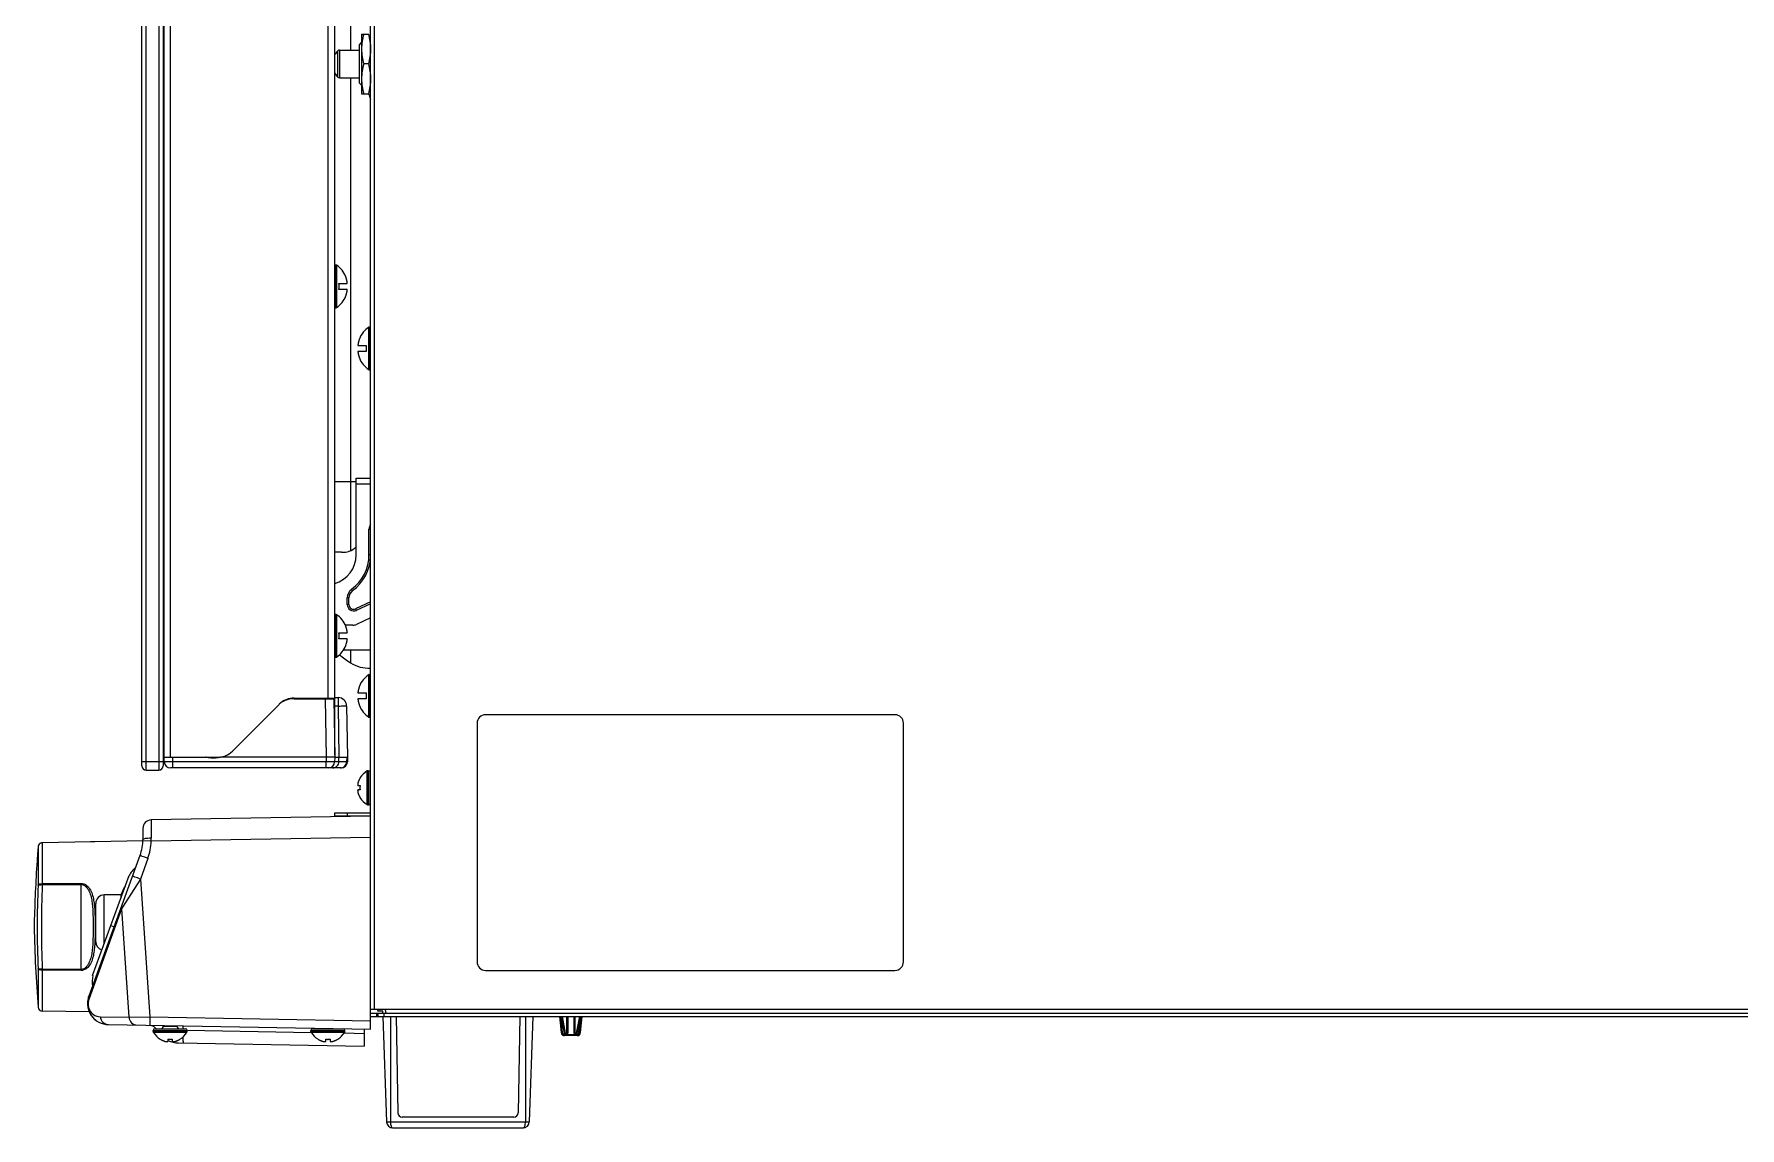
# Model space of a CAD drawing. Header units: millimetres. Extents: x 333 to 5627, y 435 to 3897.
# Drawn here: x 1693.4 to 2093.5, y 1953.9 to 2210.6 of the extents above; entities that cross this region are included whole.
import ezdxf

# ---------------------------------------------------------------- set-up
doc = ezdxf.new("R2010")
doc.units = ezdxf.units.MM
doc.header["$LTSCALE"] = 330
doc.layers.get('0').update_dxf_attribs({"linetype": 'CONTINUOUS'})
doc.layers.add('ASSI', color=7, linetype='CONTINUOUS')
doc.layers.add('GEOM', color=7, linetype='CONTINUOUS')

msp = doc.modelspace()

# ---------------------------------------------------------------- linework, layer by layer
at = {"color": 7, "linetype": 'Continuous'}
for p, q in [((1718.67, 2038.85), (1718.67, 2460.85)), ((1723.67, 2460.85), (1723.67, 2038.85)), ((1772.32, 1981.75), (1772.32, 2461.85)), ((1723.92, 2040.85), (1723.92, 2458.85)), ((1723.92, 2040.85), (1723.92, 2458.85)), ((1763.92, 2041.35), (1763.92, 2457.45)), ((1769.72, 2208.05), (1770.22, 2208.55)), ((1770.22, 2210.53), (1770.23, 2210.55)), ((1770.22, 2210.53), (1770.22, 2196.56)), ((1770.23, 2210.55), (1771.9, 2210.55)), ((1769.72, 2199.05), (1769.72, 2208.05)), ((1771.82, 2203.55), (1770.72, 2203.55)), ((1769.72, 2199.05), (1770.22, 2198.55)), ((1770.22, 2196.56), (1770.23, 2196.55)), ((1770.23, 2196.55), (1771.9, 2196.55)), ((1766.51, 2153.6), (1766.54, 2153.6)), ((1764.92, 2151.92), (1764.92, 2152.05)), ((1764.92, 2152.05), (1766.88, 2152.05)), ((1764.92, 2150.65), (1764.92, 2150.78)), ((1766.88, 2150.65), (1764.92, 2150.65)), ((1766.54, 2149.1), (1766.51, 2149.1)), ((1764.12, 2146.35), (1764.23, 2146.35)), ((1769.36, 2137.5), (1771.32, 2137.5)), ((1769.7, 2139.05), (1769.73, 2139.05)), ((1771.32, 2137.5), (1771.32, 2137.37)), ((1771.32, 2136.1), (1769.36, 2136.1)), ((1769.73, 2134.55), (1769.7, 2134.55)), ((1771.32, 2136.23), (1771.32, 2136.1)), ((1772.12, 2131.8), (1772, 2131.8)), ((1764.92, 2069.92), (1764.92, 2070.05)), ((1764.92, 2070.05), (1766.88, 2070.05)), ((1764.92, 2068.65), (1764.92, 2068.78)), ((1766.88, 2068.65), (1764.92, 2068.65)), ((1766.51, 2071.6), (1766.54, 2071.6)), ((1766.54, 2067.1), (1766.51, 2067.1)), ((1764.12, 2064.35), (1764.23, 2064.35)), ((1769.7, 2057.51), (1769.73, 2057.51)), ((1739.93, 2042.31), (1750.9, 2053.28)), ((1754.4, 2054.75), (1754.4, 2054.6)), ((1754.4, 2054.6), (1761.68, 2054.6)), ((1754.44, 2054.75), (1763.92, 2054.75)), ((1761.68, 2054.75), (1761.68, 2054.6)), ((1763.92, 2052.65), (1763.71, 2052.65)), ((1763.92, 2054.85), (1764.71, 2054.85)), ((1764.71, 2052.88), (1763.92, 2052.88)), ((1764.71, 2054.85), (1764.71, 2052.88)), ((1769.36, 2055.96), (1771.32, 2055.96)), ((1771.32, 2054.56), (1769.36, 2054.56)), ((1769.73, 2053.01), (1769.7, 2053.01)), ((1771.32, 2055.96), (1771.32, 2055.83)), ((1771.32, 2054.69), (1771.32, 2054.56)), ((1772.12, 2050.26), (1772, 2050.26)), ((1723.67, 2040.85), (1723.92, 2040.85)), ((1723.92, 2040.85), (1725.42, 2040.85)), ((1725.42, 2040.85), (1736.4, 2040.85)), ((1719.67, 2037.85), (1722.67, 2037.85)), ((1765.4, 2038.35), (1765.25, 2038.35)), ((1769.32, 2034.2), (1769.87, 2034.2)), ((1769.87, 2033.2), (1769.32, 2033.2)), ((1769.84, 2036), (1769.87, 2036)), ((1769.87, 2031.4), (1769.84, 2031.4)), ((1772.32, 2027.05), (1720.88, 2026.15)), ((1763.92, 2027.05), (1763.92, 2027.85)), ((1763.92, 2027.85), (1772.32, 2027.85)), ((1772.32, 2027.05), (1763.92, 2027.05)), ((1694.58, 2020.44), (1694.45, 2020.24)), ((1694.75, 2020.6), (1694.58, 2020.44)), ((1694.95, 2020.71), (1694.75, 2020.6)), ((1695.18, 2020.78), (1694.95, 2020.71)), ((1695.33, 2020.79), (1695.18, 2020.78)), ((1706.81, 2020.99), (1695.33, 2020.79)), ((1707.02, 2021), (1706.81, 2020.99)), ((1707.21, 2021.01), (1707.02, 2021)), ((1707.38, 2021.02), (1707.21, 2021.01)), ((1707.5, 2021.02), (1707.38, 2021.02)), ((1707.56, 2021.03), (1707.5, 2021.02)), ((1718.92, 2024.15), (1718.92, 2021.57)), ((1694.1, 2016.45), (1694.05, 2015.63)), ((1694.11, 2016.54), (1694.1, 2016.45)), ((1694.37, 2020.02), (1694.35, 2019.93)), ((1694.35, 2019.93), (1694.35, 2019.87)), ((1694.45, 2020.24), (1694.37, 2020.02)), ((1694.37, 2020.02), (1694.37, 2020.02)), ((1718.25, 2017.81), (1706.25, 1984.83)), ((1694.05, 2015.63), (1694.05, 2015.6)), ((1707.15, 1989.64), (1715.69, 2013.12)), ((1713.75, 2008.55), (1709.87, 2008.55)), ((1713.75, 2008.55), (1713.75, 2008.53)), ((1713.75, 2008.53), (1713.76, 2007.8)), ((1707.87, 1997.55), (1707.87, 2006.55)), ((1713.9, 2005.33), (1715.67, 1979.86)), ((1772.32, 1977.05), (1772.32, 1981.75)), ((1772.32, 1981.75), (1775.79, 1981.75)), ((1772.32, 1980.85), (1776.02, 1980.85)), ((1774.1, 1981.75), (1773.96, 1981.3)), ((1775.23, 1981.3), (1773.96, 1981.3)), ((1774.62, 1981.75), (1774.48, 1981.3)), ((1775.23, 1980.85), (1775.23, 1981.3)), ((1776.02, 1980.85), (2439.13, 1980.85)), ((1710.86, 1978.12), (1772.32, 1977.05)), ((1772.32, 1980.05), (2439.52, 1980.05)), ((1775.21, 1980.05), (1776.08, 1955.35)), ((1778.32, 1980.05), (1778.72, 1957.39)), ((1807.31, 1980.05), (1806.92, 1957.39)), ((1810.42, 1980.05), (1809.56, 1955.35)), ((1723.02, 1974.67), (1723.02, 1974.7)), ((1724.82, 1974.15), (1724.82, 1974.7)), ((1725.82, 1974.7), (1725.82, 1974.15)), ((1727.62, 1974.7), (1727.62, 1974.67)), ((1760.02, 1974.67), (1760.02, 1974.7)), ((1761.82, 1974.15), (1761.82, 1974.7)), ((1762.82, 1974.7), (1762.82, 1974.15)), ((1764.62, 1974.7), (1764.62, 1974.67)), ((1805.91, 1956.41), (1779.72, 1956.41)), ((1777.58, 1953.89), (1808.05, 1953.89))]:
    msp.add_line(p, q, dxfattribs=at)
at = {"color": 9, "linetype": 'Continuous'}
for p, q in [((1719.67, 2037.85), (1719.67, 2461.85)), ((1722.67, 2461.85), (1722.67, 2037.85)), ((1773.22, 1981.75), (1773.22, 2461.95)), ((1767.62, 2423.69), (1767.62, 2206.8)), ((1764.66, 2200.44), (1764.66, 2206.65)), ((1765.02, 2206.8), (1765.02, 2200.3)), ((1767.62, 2200.3), (1767.62, 2089.35)), ((1764.12, 2156.35), (1764.12, 2146.35)), ((1764.23, 2156.35), (1764.23, 2146.35)), ((1764.34, 2156.31), (1764.34, 2146.38)), ((1771.89, 2131.83), (1771.89, 2141.76)), ((1772, 2131.8), (1772, 2141.8)), ((1772.12, 2131.8), (1772.12, 2141.8)), ((1764.12, 2074.35), (1764.12, 2064.35)), ((1764.23, 2074.35), (1764.23, 2064.35)), ((1764.34, 2074.31), (1764.34, 2064.38)), ((1771.89, 2050.29), (1771.89, 2060.22)), ((1772, 2050.26), (1772, 2060.26)), ((1772.12, 2050.26), (1772.12, 2060.26)), ((1718.67, 2039.85), (1723.67, 2039.85)), ((1766.92, 2027.05), (1766.92, 2027.85)), ((1695.33, 2020.79), (1695.33, 2011.22)), ((1707.62, 2021.03), (1707.61, 2021.03)), ((1720.88, 2021.15), (1718.91, 2021.22)), ((1772.32, 2022.05), (1720.88, 2021.15)), ((1694.35, 2019.87), (1694.35, 2010.87)), ((1720.1, 2017.13), (1718.34, 2012.28)), ((1695.32, 2010.97), (1695.33, 2010.97)), ((1695.33, 2011.22), (1704.38, 2011.27)), ((1695.33, 2011.22), (1695.33, 2011.22)), ((1695.33, 2010.97), (1704.38, 2011.01)), ((1704.38, 2011.01), (1704.38, 1991.09)), ((1709.87, 1997.11), (1709.87, 2008.55)), ((1718.34, 2012.28), (1714.66, 2006.53)), ((1718.34, 2012.28), (1720.59, 1979.95)), ((1713.9, 2005.33), (1706.24, 1984.01)), ((1714.66, 2006.53), (1713.9, 2005.33)), ((1711.42, 2001.38), (1712.17, 2001.11)), ((1694.35, 1991.23), (1694.35, 1982.2)), ((1695.33, 1991.13), (1695.32, 1991.13)), ((1704.38, 1991.09), (1695.33, 1991.13)), ((1695.33, 1990.87), (1695.33, 1981.28)), ((1695.33, 1990.87), (1695.33, 1990.87)), ((1704.38, 1990.83), (1695.33, 1990.87)), ((1775.79, 1981.75), (2439.54, 1981.75)), ((1708.96, 1979.98), (1715.67, 1979.86)), ((1715.67, 1979.86), (1720.59, 1979.95)), ((1720.59, 1979.95), (1772.32, 1979.05)), ((1776.97, 1980.05), (1776.97, 1955.35)), ((1808.66, 1980.05), (1808.66, 1955.35)), ((1776.08, 1955.35), (1809.56, 1955.35))]:
    msp.add_line(p, q, dxfattribs=at)
at = {"color": 7, "linetype": 'Continuous'}
for centre, radius, start, end in [((1768.2, 2203.11), 5, 134.974, 149.256), ((1765.02, 2206.3), 0.5, 90, 134.974), ((1768.2, 2203.98), 5, 210.744, 225.026), ((1765.02, 2200.8), 0.5, 225.026, 270), ((1764.12, 2156.15), 0.2, 90, 180), ((1764.23, 2156.15), 0.2, 56.7581, 90), ((1761.19, 2151.53), 5.71, 19.2423, 21.2266), ((1761.18, 2151.53), 5.72, 17.2712, 19.2421), ((1761.18, 2151.53), 5.72, 16.82, 17.2714), ((1761.17, 2151.52), 5.73, 15.3021, 16.8197), ((1761.16, 2151.52), 5.74, 14.552, 15.3022), ((1761.15, 2151.52), 5.75, 13.3249, 14.5518), ((1761.13, 2151.51), 5.77, 12.3779, 13.3249), ((1761.11, 2151.51), 5.79, 11.3352, 12.3778), ((1761.08, 2151.51), 5.82, 10.2382, 11.3349), ((1761.05, 2151.5), 5.85, 9.3464, 10.2384), ((1761, 2151.49), 5.9, 8.0504, 9.3454), ((1761.22, 2151.15), 5.7, 303.2419, 338.9214), ((1761.05, 2151.35), 3.91, 2.7931, 8.3672), ((1761.05, 2151.35), 3.91, 351.6328, 357.2069), ((1761.04, 2151.35), 3.91, 0, 2.7926), ((1761.04, 2151.35), 3.91, 357.2074, 360), ((1761.19, 2151.16), 5.71, 338.7734, 340.7577), ((1761.18, 2151.17), 5.72, 340.7579, 342.7288), ((1761.18, 2151.17), 5.72, 342.7286, 343.18), ((1761.17, 2151.17), 5.73, 343.1803, 344.6979), ((1761.16, 2151.17), 5.74, 344.6978, 345.448), ((1761.15, 2151.18), 5.75, 345.4482, 346.6751), ((1761.13, 2151.18), 5.77, 346.6751, 347.6221), ((1761.11, 2151.18), 5.79, 347.6222, 348.6648), ((1761.08, 2151.19), 5.82, 348.6651, 349.7618), ((1761.05, 2151.2), 5.85, 349.7616, 350.6536), ((1761, 2151.2), 5.9, 350.6546, 351.9496), ((1760.95, 2151.48), 5.96, 7.3826, 8.0514), ((1760.95, 2151.21), 5.96, 351.9486, 352.6174), ((1760.82, 2151.47), 6.09, 5.4735, 7.3771), ((1760.82, 2151.23), 6.09, 352.6229, 354.5265), ((1764.12, 2146.55), 0.2, 180, 270), ((1764.23, 2146.55), 0.2, 270, 303.2419), ((1772, 2141.6), 0.2, 90, 123.2419), ((1772.12, 2141.6), 0.2, 0, 90), ((1775.42, 2136.92), 6.09, 172.6229, 174.5265), ((1775.29, 2136.93), 5.96, 171.9486, 172.6174), ((1775.23, 2136.94), 5.9, 170.6546, 171.9496), ((1775.18, 2136.95), 5.85, 169.7616, 170.6536), ((1775.15, 2136.95), 5.82, 168.6651, 169.7618), ((1775.12, 2136.96), 5.79, 167.6222, 168.6648), ((1775.1, 2136.96), 5.77, 166.6751, 167.6221), ((1775.09, 2136.97), 5.75, 165.4482, 166.6751), ((1775.08, 2136.97), 5.74, 164.6978, 165.448), ((1775.07, 2136.97), 5.73, 163.1803, 164.6979), ((1775.06, 2136.98), 5.72, 162.7286, 163.18), ((1775.05, 2136.98), 5.72, 160.7579, 162.7288), ((1775.04, 2136.98), 5.71, 158.7734, 160.7577), ((1775.19, 2136.8), 3.91, 171.6328, 177.2069), ((1775.19, 2136.8), 3.91, 177.2074, 180), ((1775.19, 2136.8), 3.91, 180, 182.7926), ((1775.19, 2136.8), 3.91, 182.7931, 188.3672), ((1775.42, 2136.68), 6.09, 185.4735, 187.3771), ((1775.29, 2136.66), 5.96, 187.3826, 188.0514), ((1775.23, 2136.65), 5.9, 188.0504, 189.3454), ((1775.18, 2136.65), 5.85, 189.3464, 190.2384), ((1775.15, 2136.64), 5.82, 190.2382, 191.3349), ((1775.12, 2136.63), 5.79, 191.3352, 192.3778), ((1775.1, 2136.63), 5.77, 192.3779, 193.3249), ((1775.09, 2136.63), 5.75, 193.3249, 194.5518), ((1775.08, 2136.62), 5.74, 194.552, 195.3022), ((1775.07, 2136.62), 5.73, 195.3021, 196.8197), ((1775.06, 2136.62), 5.72, 196.82, 197.2714), ((1775.05, 2136.62), 5.72, 197.2712, 199.2421), ((1775.04, 2136.61), 5.71, 199.2423, 201.2266), ((1775.02, 2136.6), 5.7, 201.0786, 236.7581), ((1772, 2132), 0.2, 236.7581, 270), ((1772.12, 2132), 0.2, 270, 360), ((1764.12, 2074.15), 0.2, 90, 180), ((1764.23, 2074.15), 0.2, 56.7581, 90), ((1761.05, 2069.35), 3.91, 2.7931, 8.3672), ((1761.05, 2069.35), 3.91, 351.6328, 357.2069), ((1761.04, 2069.35), 3.91, 0, 2.7926), ((1761.04, 2069.35), 3.91, 357.2074, 360), ((1761.19, 2069.53), 5.71, 19.2423, 21.2266), ((1761.18, 2069.53), 5.72, 17.2712, 19.2421), ((1761.18, 2069.53), 5.72, 16.82, 17.2714), ((1761.17, 2069.52), 5.73, 15.3021, 16.8197), ((1761.16, 2069.52), 5.74, 14.552, 15.3022), ((1761.15, 2069.52), 5.75, 13.3249, 14.5518), ((1761.13, 2069.51), 5.77, 12.3779, 13.3249), ((1761.11, 2069.51), 5.79, 11.3352, 12.3778), ((1761.08, 2069.51), 5.82, 10.2382, 11.3349), ((1761.05, 2069.5), 5.85, 9.3464, 10.2384), ((1761, 2069.49), 5.9, 8.0504, 9.3454), ((1760.95, 2069.48), 5.96, 7.3826, 8.0514), ((1760.95, 2069.21), 5.96, 351.9486, 352.6174), ((1760.82, 2069.47), 6.09, 5.4735, 7.3771), ((1760.82, 2069.23), 6.09, 352.6229, 354.5265), ((1764.12, 2064.55), 0.2, 180, 270), ((1761.22, 2069.15), 5.7, 303.2419, 338.9214), ((1777, 2078.02), 17.7, 227.5568, 238.0041), ((1761.19, 2069.16), 5.71, 338.7734, 340.7577), ((1761.18, 2069.17), 5.72, 340.7579, 342.7288), ((1761.18, 2069.17), 5.72, 342.7286, 343.18), ((1761.17, 2069.17), 5.73, 343.1803, 344.6979), ((1761.16, 2069.17), 5.74, 344.6978, 345.448), ((1761.15, 2069.18), 5.75, 345.4482, 346.6751), ((1761.13, 2069.18), 5.77, 346.6751, 347.6221), ((1761.11, 2069.18), 5.79, 347.6222, 348.6648), ((1761.08, 2069.19), 5.82, 348.6651, 349.7618), ((1761.05, 2069.2), 5.85, 349.7616, 350.6536), ((1761, 2069.2), 5.9, 350.6546, 351.9496), ((1764.23, 2064.55), 0.2, 270, 303.2419), ((1771.86, 2069.79), 8, 238.0041, 273.2946), ((1775.18, 2055.41), 5.85, 169.7616, 170.6536), ((1775.15, 2055.41), 5.82, 168.6651, 169.7618), ((1775.12, 2055.42), 5.79, 167.6222, 168.6648), ((1775.1, 2055.42), 5.77, 166.6751, 167.6221), ((1775.09, 2055.43), 5.75, 165.4482, 166.6751), ((1775.08, 2055.43), 5.74, 164.6978, 165.448), ((1775.07, 2055.43), 5.73, 163.1803, 164.6979), ((1775.06, 2055.44), 5.72, 162.7286, 163.18), ((1775.05, 2055.44), 5.72, 160.7579, 162.7288), ((1775.04, 2055.44), 5.71, 158.7734, 160.7577), ((1772, 2060.06), 0.2, 90, 123.2419), ((1772.12, 2060.06), 0.2, 0, 90), ((1754.44, 2049.75), 5, 90, 135), ((1754.4, 2048.85), 5.75, 90, 118.631), ((1763.43, 2054.6), 0.25, 1, 37.0649), ((1775.42, 2055.38), 6.09, 172.6229, 174.5265), ((1775.42, 2055.14), 6.09, 185.4735, 187.3771), ((1775.29, 2055.39), 5.96, 171.9486, 172.6174), ((1775.29, 2055.12), 5.96, 187.3826, 188.0514), ((1775.23, 2055.4), 5.9, 170.6546, 171.9496), ((1775.23, 2055.11), 5.9, 188.0504, 189.3454), ((1775.18, 2055.11), 5.85, 189.3464, 190.2384), ((1775.15, 2055.1), 5.82, 190.2382, 191.3349), ((1775.12, 2055.09), 5.79, 191.3352, 192.3778), ((1775.1, 2055.09), 5.77, 192.3779, 193.3249), ((1775.09, 2055.09), 5.75, 193.3249, 194.5518), ((1775.08, 2055.08), 5.74, 194.552, 195.3022), ((1775.07, 2055.08), 5.73, 195.3021, 196.8197), ((1775.06, 2055.08), 5.72, 196.82, 197.2714), ((1775.05, 2055.08), 5.72, 197.2712, 199.2421), ((1775.04, 2055.07), 5.71, 199.2423, 201.2266), ((1775.02, 2055.06), 5.7, 201.0786, 236.7581), ((1775.19, 2055.26), 3.91, 171.6328, 177.2069), ((1775.19, 2055.26), 3.91, 177.2074, 180), ((1775.19, 2055.26), 3.91, 180, 182.7926), ((1775.19, 2055.26), 3.91, 182.7931, 188.3672), ((1772, 2050.46), 0.2, 236.7581, 270), ((1772.12, 2050.46), 0.2, 270, 360), ((1736.4, 2045.85), 5, 270, 315), ((1735.43, 2046.85), 6.25, 286.1178, 290.9222), ((1719.67, 2038.85), 1, 180, 270), ((1722.67, 2038.85), 1, 270, 360), ((1725.44, 2039.85), 1.5, 181, 269.9999), ((1765.4, 2039.85), 1.5, 270, 359), ((1771.31, 2034.44), 2.01, 172.7256, 174.8598), ((1771.29, 2034.45), 1.98, 174.8627, 175.7144), ((1771.28, 2034.45), 1.97, 175.714, 176.9766), ((1771.27, 2034.45), 1.96, 176.9771, 178.0037), ((1771.26, 2034.45), 1.95, 178.0037, 179.0738), ((1771.26, 2034.45), 1.95, 179.0741, 180.1995), ((1771.26, 2034.45), 1.95, 180.1995, 181.1541), ((1771.26, 2034.45), 1.95, 181.1545, 182.3767), ((1771.27, 2034.45), 1.96, 182.3765, 183.2159), ((1771.28, 2034.45), 1.97, 183.2167, 184.6016), ((1771.29, 2034.45), 1.98, 184.6009, 185.2558), ((1771.31, 2034.45), 2.01, 185.2585, 187.2741), ((1771.31, 2032.94), 2.01, 172.7259, 174.7415), ((1771.29, 2032.95), 1.98, 174.7442, 175.3991), ((1771.28, 2032.95), 1.97, 175.3984, 176.7833), ((1771.27, 2032.95), 1.96, 176.7841, 177.6235), ((1771.26, 2032.95), 1.96, 177.6234, 178.8455), ((1771.26, 2032.95), 1.95, 178.8459, 180.9258), ((1771.26, 2032.95), 1.95, 180.9261, 181.9964), ((1771.27, 2032.95), 1.96, 181.9964, 183.0228), ((1771.28, 2032.95), 1.97, 183.0233, 184.286), ((1771.29, 2032.95), 1.98, 184.2856, 185.1372), ((1771.31, 2032.95), 2.01, 185.1401, 187.2744), ((1773.81, 2033.55), 4.64, 163.6036, 165.6824), ((1773.81, 2033.84), 4.64, 194.3176, 196.3964), ((1773.85, 2033.54), 4.67, 162.6228, 163.6051), ((1773.85, 2033.85), 4.67, 196.3949, 197.3772), ((1773.86, 2033.54), 4.68, 161.535, 162.6227), ((1773.86, 2033.86), 4.68, 197.3773, 198.465), ((1773.88, 2033.53), 4.7, 159.4813, 161.5344), ((1773.89, 2033.53), 4.72, 158.9977, 159.4819), ((1773.9, 2033.52), 4.72, 157.4524, 158.9975), ((1773.9, 2033.52), 4.73, 156.6826, 157.4526), ((1773.91, 2033.52), 4.73, 155.4278, 156.6825), ((1773.91, 2033.52), 4.74, 154.4598, 155.4278), ((1773.92, 2033.52), 4.74, 153.3188, 154.4598), ((1773.92, 2033.51), 4.75, 151.9926, 153.3187), ((1773.92, 2033.51), 4.75, 151.0316, 151.9926), ((1773.93, 2033.51), 4.75, 148.4659, 151.0313), ((1773.63, 2033.7), 3.79, 172.4003, 177.454), ((1773.61, 2033.7), 3.77, 177.4579, 179.9996), ((1773.61, 2033.7), 3.77, 180.0004, 182.5421), ((1773.63, 2033.7), 3.79, 182.546, 187.5997), ((1773.88, 2033.86), 4.7, 198.4656, 200.5187), ((1773.89, 2033.87), 4.72, 200.5181, 201.0023), ((1773.9, 2033.87), 4.72, 201.0025, 202.5476), ((1773.9, 2033.87), 4.73, 202.5474, 203.3174), ((1773.91, 2033.88), 4.73, 203.3175, 204.5722), ((1773.91, 2033.88), 4.74, 204.5722, 205.5402), ((1773.92, 2033.88), 4.74, 205.5402, 206.6812), ((1773.92, 2033.88), 4.75, 206.6813, 208.0074), ((1773.92, 2033.88), 4.75, 208.0074, 208.9684), ((1773.93, 2033.88), 4.75, 208.9687, 211.5341), ((1720.92, 2024.15), 2, 91, 180), ((1695.35, 2019.79), 1, 141.8424, 150.0835), ((1695.35, 2019.79), 1, 136.7752, 142.0694), ((1695.34, 2019.79), 1, 129.0942, 137.0586), ((1695.35, 2019.79), 1, 124.0535, 129.3496), ((1695.34, 2019.79), 1, 116.3131, 124.2977), ((1695.34, 2019.79), 1, 100.2381, 116.3104), ((1695.34, 2019.79), 1, 91.0085, 99.7683), ((1695.34, 2019.8), 0.997, 99.7737, 100.2247), ((1707.92, 2021.57), 11, 340, 360), ((2042.74, 1993.29), 349.4, 176.0055, 176.1841), ((2042.84, 1993.28), 349.51, 175.8233, 176.0055), ((2042.93, 1993.27), 349.59, 175.6373, 175.8233), ((1695.35, 2019.79), 1, 166.8526, 172.0655), ((1695.35, 2019.79), 1, 154.3505, 166.5386), ((1695.34, 2019.79), 0.999, 166.5542, 166.8498), ((1695.35, 2019.79), 1, 150.5366, 154.5603), ((1695.35, 2019.79), 1, 150.0849, 150.537), ((1724.22, 2007.9), 10, 134.1912, 148.5216), ((1709.87, 2006.55), 2, 90, 180), ((1732.16, 2000.74), 20, 150.3704, 157.0216), ((1715.89, 2005.47), 2, 160, 183.9869), ((1709.87, 1997.55), 2, 180, 254.3367), ((1717.04, 1988.16), 10, 171.4784, 185.8088), ((1710.95, 1983.12), 5, 160, 269), ((1695.34, 1982.28), 1, 184.3682, 269), ((1717.67, 1980), 2, 183.9869, 269), ((1725.5, 1978.75), 4.75, 238.4659, 241.0313), ((1725.5, 1978.75), 4.75, 241.0316, 241.9926), ((1725.5, 1978.75), 4.75, 241.9926, 243.3187), ((1725.5, 1978.75), 4.74, 243.3188, 244.4598), ((1725.5, 1978.74), 4.74, 244.4598, 245.4278), ((1725.5, 1978.74), 4.73, 245.4278, 246.6825), ((1725.49, 1978.73), 4.73, 246.6826, 247.4526), ((1725.49, 1978.73), 4.72, 247.4524, 248.9975), ((1725.49, 1978.72), 4.72, 248.9977, 249.4819), ((1725.48, 1978.71), 4.7, 249.4813, 251.5344), ((1725.48, 1978.69), 4.68, 251.535, 252.6227), ((1725.47, 1978.67), 4.67, 252.6228, 253.6051), ((1725.46, 1978.64), 4.64, 253.6036, 255.6824), ((1724.57, 1976.14), 2.01, 262.7256, 264.8598), ((1724.57, 1976.12), 1.98, 264.8627, 265.7144), ((1724.57, 1976.11), 1.97, 265.714, 266.9766), ((1724.57, 1976.09), 1.96, 266.9771, 268.0037), ((1724.57, 1976.09), 1.95, 268.0037, 269.0738), ((1724.57, 1976.09), 1.95, 269.0741, 270.1995), ((1724.57, 1976.09), 1.95, 270.1995, 271.1541), ((1724.57, 1976.09), 1.95, 271.1545, 272.3767), ((1724.57, 1976.1), 1.96, 272.3765, 273.2159), ((1724.57, 1976.11), 1.97, 273.2167, 274.6016), ((1724.57, 1976.12), 1.98, 274.6009, 275.2558), ((1724.56, 1976.14), 2.01, 275.2585, 277.2741), ((1725.32, 1978.46), 3.79, 262.4003, 267.454), ((1725.32, 1978.44), 3.77, 267.4579, 272.5421), ((1725.32, 1978.46), 3.79, 272.546, 277.5997), ((1726.07, 1976.14), 2.01, 262.7259, 264.7415), ((1726.07, 1976.12), 1.98, 264.7442, 265.3991), ((1726.07, 1976.11), 1.97, 265.3984, 266.7833), ((1726.07, 1976.1), 1.96, 266.7841, 267.6235), ((1726.07, 1976.09), 1.96, 267.6234, 268.8455), ((1726.07, 1976.09), 1.95, 268.8459, 270.9258), ((1726.07, 1976.09), 1.95, 270.9261, 271.9964), ((1726.07, 1976.1), 1.96, 271.9964, 273.0228), ((1726.07, 1976.11), 1.97, 273.0233, 274.286), ((1726.07, 1976.12), 1.98, 274.2856, 275.1372), ((1726.06, 1976.14), 2.01, 275.1401, 277.2744), ((1725.17, 1978.64), 4.64, 284.3176, 286.3964), ((1725.16, 1978.67), 4.67, 286.3949, 287.3772), ((1725.16, 1978.69), 4.68, 287.3773, 288.465), ((1725.15, 1978.71), 4.7, 288.4656, 290.5187), ((1725.15, 1978.72), 4.72, 290.5181, 291.0023), ((1725.14, 1978.73), 4.72, 291.0025, 292.5476), ((1725.14, 1978.73), 4.73, 292.5474, 293.3174), ((1725.14, 1978.74), 4.73, 293.3175, 294.5722), ((1725.14, 1978.74), 4.74, 294.5722, 295.5402), ((1725.14, 1978.75), 4.74, 295.5402, 296.6812), ((1725.13, 1978.75), 4.75, 296.6813, 298.0074), ((1725.13, 1978.75), 4.75, 298.0074, 298.9684), ((1725.13, 1978.75), 4.75, 298.9687, 301.5341), ((1762.5, 1978.75), 4.75, 238.4659, 241.0313), ((1762.5, 1978.75), 4.75, 241.0316, 241.9926), ((1762.5, 1978.75), 4.75, 241.9926, 243.3187), ((1762.5, 1978.75), 4.74, 243.3188, 244.4598), ((1762.5, 1978.74), 4.74, 244.4598, 245.4278), ((1762.5, 1978.74), 4.73, 245.4278, 246.6825), ((1762.49, 1978.73), 4.73, 246.6826, 247.4526), ((1762.49, 1978.73), 4.72, 247.4524, 248.9975), ((1762.49, 1978.72), 4.72, 248.9977, 249.4819), ((1762.48, 1978.71), 4.7, 249.4813, 251.5344), ((1762.48, 1978.69), 4.68, 251.535, 252.6227), ((1762.47, 1978.67), 4.67, 252.6228, 253.6051), ((1762.46, 1978.64), 4.64, 253.6036, 255.6824), ((1761.57, 1976.14), 2.01, 262.7256, 264.8598), ((1761.57, 1976.12), 1.98, 264.8627, 265.7144), ((1761.57, 1976.11), 1.97, 265.714, 266.9766), ((1761.57, 1976.09), 1.96, 266.9771, 268.0037), ((1761.57, 1976.09), 1.95, 268.0037, 269.0738), ((1761.57, 1976.09), 1.95, 269.0741, 270.1995), ((1761.57, 1976.09), 1.95, 270.1995, 271.1541), ((1761.57, 1976.09), 1.95, 271.1545, 272.3767), ((1761.57, 1976.1), 1.96, 272.3765, 273.2159), ((1761.57, 1976.11), 1.97, 273.2167, 274.6016), ((1761.57, 1976.12), 1.98, 274.6009, 275.2558), ((1761.56, 1976.14), 2.01, 275.2585, 277.2741), ((1762.32, 1978.46), 3.79, 262.4003, 267.454), ((1762.32, 1978.44), 3.77, 267.4579, 269.9996), ((1762.32, 1978.44), 3.77, 270.0004, 272.5421), ((1762.32, 1978.46), 3.79, 272.546, 277.5997), ((1763.07, 1976.14), 2.01, 262.7259, 264.7415), ((1763.07, 1976.12), 1.98, 264.7442, 265.3991), ((1763.07, 1976.11), 1.97, 265.3984, 266.7833), ((1763.07, 1976.1), 1.96, 266.7841, 267.6235), ((1763.07, 1976.09), 1.96, 267.6234, 268.8455), ((1763.07, 1976.09), 1.95, 268.8459, 270.9258), ((1763.07, 1976.09), 1.95, 270.9261, 271.9964), ((1763.07, 1976.1), 1.96, 271.9964, 273.0228), ((1763.07, 1976.11), 1.97, 273.0233, 274.286), ((1763.07, 1976.12), 1.98, 274.2856, 275.1372), ((1763.06, 1976.14), 2.01, 275.1401, 277.2744), ((1762.17, 1978.64), 4.64, 284.3176, 286.3964), ((1762.16, 1978.67), 4.67, 286.3949, 287.3772), ((1762.16, 1978.69), 4.68, 287.3773, 288.465), ((1762.15, 1978.71), 4.7, 288.4656, 290.5187), ((1762.15, 1978.72), 4.72, 290.5181, 291.0023), ((1762.14, 1978.73), 4.72, 291.0025, 292.5476), ((1762.14, 1978.73), 4.73, 292.5474, 293.3174), ((1762.14, 1978.74), 4.73, 293.3175, 294.5722), ((1762.14, 1978.74), 4.74, 294.5722, 295.5402), ((1762.14, 1978.75), 4.74, 295.5402, 296.6812), ((1762.13, 1978.75), 4.75, 296.6813, 298.0074), ((1762.13, 1978.75), 4.75, 298.0074, 298.9684), ((1762.13, 1978.75), 4.75, 298.9687, 301.5341), ((1779.72, 1957.41), 1.01, 181, 270), ((1805.91, 1957.41), 1.01, 270, 359), ((1777.58, 1955.4), 1.51, 182, 270), ((1808.05, 1955.4), 1.51, 270, 358)]:
    msp.add_arc(centre, radius, start, end, dxfattribs=at)
at = {"color": 9, "linetype": 'Continuous'}
for centre, radius, start, end in [((1707.8, 2021.59), 13.08, 340.0574, 358.0795), ((1682.92, 2021.63), 37.96, 359.2808, 0.3439), ((1941, 2000.93), 246.86, 177.694, 179.9736), ((1941.06, 2000.93), 245.93, 177.6608, 179.9722), ((1710, 2010.78), 14.68, 178.253, 179.2564), ((1719.41, 2011.09), 24.08, 179.6938, 180.3062), ((1728.49, 2011.14), 24.11, 179.6953, 180.3046), ((1941, 2001.16), 246.86, 180.0264, 182.306), ((1941.06, 2001.17), 245.93, 180.0278, 182.3392), ((1710, 1991.32), 14.68, 180.7435, 181.7472), ((1719.42, 1991), 24.09, 179.694, 180.306), ((1728.49, 1990.96), 24.11, 179.6954, 180.3046)]:
    msp.add_arc(centre, radius, start, end, dxfattribs=at)
at = {"color": 7, "linetype": 'Continuous'}
for points, knots in [([(1770.72, 2210.55), (1770.42, 2209.41), (1770.03, 2207.05), (1770.42, 2204.69), (1770.72, 2203.55)], [0, 0, 0, 0, 0.5, 1, 1, 1, 1]), ([(1771.82, 2210.55), (1772.12, 2209.41), (1772.5, 2207.05), (1772.12, 2204.69), (1771.82, 2203.55)], [0, 0, 0, 0, 0.5, 1, 1, 1, 1]), ([(1770.72, 2203.55), (1770.42, 2202.41), (1770.03, 2200.05), (1770.42, 2197.69), (1770.72, 2196.55)], [0, 0, 0, 0, 0.5, 1, 1, 1, 1]), ([(1771.82, 2203.55), (1772.12, 2202.41), (1772.5, 2200.05), (1772.12, 2197.69), (1771.82, 2196.55)], [0, 0, 0, 0, 0.5, 1, 1, 1, 1]), ([(1761.68, 2054.6), (1761.79, 2054.6), (1762.2, 2054.6), (1762.62, 2054.6), (1762.92, 2054.6)], [0, 0, 0, 0, 0.268452, 1, 1, 1, 1]), ([(1762.92, 2054.6), (1763.03, 2054.6), (1763.18, 2054.6), (1763.36, 2054.6), (1763.47, 2054.6), (1763.55, 2054.6), (1763.62, 2054.61), (1763.65, 2054.6), (1763.68, 2054.61), (1763.68, 2054.6)], [0, 0, 0, 0, 0.420456, 0.592814, 0.736904, 0.850912, 0.933376, 0.983277, 1, 1, 1, 1]), ([(1737.17, 2040.85), (1737.09, 2040.85), (1736.95, 2040.81), (1736.67, 2040.76), (1736.31, 2040.71), (1735.87, 2040.67), (1735.44, 2040.65), (1735, 2040.67), (1734.57, 2040.71), (1734.21, 2040.76), (1733.96, 2040.8), (1733.84, 2040.83), (1733.76, 2040.84), (1733.73, 2040.85), (1733.71, 2040.85)], [0, 0, 0, 0, 0.062473, 0.12498, 0.249983, 0.374983, 0.499982, 0.624981, 0.74998, 0.874982, 0.93749, 0.968746, 0.984368, 1, 1, 1, 1]), ([(1776.02, 1980.85), (1775.99, 1980.85), (1775.94, 1980.96), (1775.9, 1981.13), (1775.84, 1981.42), (1775.81, 1981.63), (1775.79, 1981.75)], [0, 0, 0, 0, 0.096177, 0.312653, 0.628966, 1, 1, 1, 1])]:
    msp.add_open_spline(points, degree=3, knots=knots, dxfattribs=at)
at = {"color": 9, "linetype": 'Continuous'}
for points, knots in [([(1720.88, 2026.15), (1720.86, 2026.15), (1720.91, 2025.98), (1720.85, 2025.81), (1720.88, 2025.39), (1720.86, 2024.89), (1720.87, 2024.25), (1720.87, 2023.23), (1720.87, 2022.42), (1720.88, 2021.85)], [0, 0, 0, 0, 0.018604, 0.07363, 0.163353, 0.284934, 0.434516, 0.60728, 1, 1, 1, 1]), ([(1707.61, 2021.03), (1707.57, 2021.03), (1707.26, 2021.01), (1706.95, 2021), (1706.68, 2020.99)], [0, 0, 0, 0, 0.112909, 1, 1, 1, 1]), ([(1720.88, 2021.85), (1720.63, 2021.85), (1720.17, 2021.84), (1719.54, 2021.78), (1719.18, 2021.72), (1718.92, 2021.63), (1718.92, 2021.57)], [0, 0, 0, 0, 0.375356, 0.693274, 0.908972, 1, 1, 1, 1]), ([(1720.1, 2017.13), (1719.86, 2017.21), (1719.43, 2017.37), (1718.91, 2017.56), (1718.59, 2017.69), (1718.4, 2017.74), (1718.33, 2017.79), (1718.25, 2017.8), (1718.25, 2017.81)], [0, 0, 0, 0, 0.383936, 0.708023, 0.832072, 0.924145, 0.980812, 1, 1, 1, 1]), ([(1718.34, 2012.28), (1718.1, 2012.37), (1717.67, 2012.53), (1717.15, 2012.72), (1716.83, 2012.84), (1716.64, 2012.9), (1716.57, 2012.95), (1716.49, 2012.96), (1716.49, 2012.97)], [0, 0, 0, 0, 0.383936, 0.708023, 0.832072, 0.924145, 0.980812, 1, 1, 1, 1]), ([(1694.35, 2010.87), (1694.36, 2010.92), (1694.45, 2011.04), (1694.79, 2011.19), (1695.1, 2011.22), (1695.33, 2011.22)], [0, 0, 0, 0, 0.154733, 0.378749, 1, 1, 1, 1]), ([(1694.35, 2010.87), (1694.35, 2010.88), (1694.39, 2010.9), (1694.49, 2010.93), (1694.68, 2010.95), (1694.98, 2010.97), (1695.2, 2010.97), (1695.32, 2010.97)], [0, 0, 0, 0, 0.038914, 0.105739, 0.324417, 0.635757, 1, 1, 1, 1]), ([(1704.38, 2011.27), (1704.63, 2011.27), (1705.12, 2011.18), (1705.96, 2010.69), (1706.69, 2009.72), (1707.18, 2008.4), (1707.46, 2006.99), (1707.62, 2005.54), (1707.73, 2003.56), (1707.75, 2002.05), (1707.75, 2001.05)], [0, 0, 0, 0, 0.064131, 0.126195, 0.245621, 0.365536, 0.488143, 0.613517, 0.741104, 1, 1, 1, 1]), ([(1704.38, 2011.01), (1704.61, 2011.01), (1705.08, 2010.9), (1705.64, 2010.48), (1706.06, 2009.95), (1706.48, 2009.15), (1706.81, 2008.06), (1707.04, 2006.71), (1707.16, 2005.31), (1707.25, 2003.43), (1707.27, 2002), (1707.27, 2001.05)], [0, 0, 0, 0, 0.063364, 0.12491, 0.185301, 0.245469, 0.366742, 0.49028, 0.615881, 0.743058, 1, 1, 1, 1]), ([(1707.75, 2001.05), (1707.75, 2000.04), (1707.73, 1998.54), (1707.62, 1996.55), (1707.46, 1995.1), (1707.18, 1993.7), (1706.69, 1992.37), (1705.96, 1991.41), (1705.12, 1990.92), (1704.63, 1990.83), (1704.38, 1990.83)], [0, 0, 0, 0, 0.258901, 0.386491, 0.511867, 0.634475, 0.754389, 0.873811, 0.935873, 1, 1, 1, 1]), ([(1707.27, 2001.05), (1707.27, 2000.09), (1707.25, 1998.67), (1707.16, 1996.78), (1707.04, 1995.39), (1706.81, 1994.03), (1706.48, 1992.94), (1706.06, 1992.15), (1705.64, 1991.61), (1705.08, 1991.19), (1704.61, 1991.08), (1704.38, 1991.09)], [0, 0, 0, 0, 0.256947, 0.384127, 0.509729, 0.633268, 0.754541, 0.814709, 0.875097, 0.936641, 1, 1, 1, 1]), ([(1695.32, 1991.13), (1695.2, 1991.13), (1694.98, 1991.12), (1694.68, 1991.14), (1694.49, 1991.17), (1694.39, 1991.2), (1694.35, 1991.22), (1694.35, 1991.23)], [0, 0, 0, 0, 0.364243, 0.675583, 0.894261, 0.961086, 1, 1, 1, 1]), ([(1695.33, 1990.87), (1695.1, 1990.87), (1694.79, 1990.91), (1694.45, 1991.06), (1694.36, 1991.17), (1694.35, 1991.23)], [0, 0, 0, 0, 0.621251, 0.845267, 1, 1, 1, 1]), ([(1706.24, 1984.01), (1705.96, 1983.24), (1706.07, 1981.79), (1707.32, 1980.35), (1708.38, 1979.99), (1708.96, 1979.98)], [0, 0, 0, 0, 0.436528, 0.689634, 1, 1, 1, 1]), ([(1708.96, 1979.98), (1708.99, 1979.5), (1709.41, 1978.54), (1710.39, 1978.13), (1710.86, 1978.12)], [0, 0, 0, 0, 0.504998, 1, 1, 1, 1]), ([(1720.59, 1979.95), (1720.59, 1979.69), (1720.58, 1979.23), (1720.57, 1978.67), (1720.58, 1978.31), (1720.57, 1978.12), (1720.59, 1978.03), (1720.58, 1977.95), (1720.59, 1977.95)], [0, 0, 0, 0, 0.382564, 0.706767, 0.83112, 0.92352, 0.980474, 1, 1, 1, 1]), ([(1776.97, 1955.35), (1776.97, 1955.15), (1776.99, 1954.79), (1777.1, 1954.33), (1777.29, 1953.99), (1777.49, 1953.89), (1777.58, 1953.89)], [0, 0, 0, 0, 0.343638, 0.632384, 0.843751, 1, 1, 1, 1]), ([(1808.05, 1953.89), (1808.14, 1953.89), (1808.35, 1953.99), (1808.53, 1954.33), (1808.64, 1954.79), (1808.66, 1955.15), (1808.66, 1955.35)], [0, 0, 0, 0, 0.156249, 0.367616, 0.656362, 1, 1, 1, 1])]:
    msp.add_open_spline(points, degree=3, knots=knots, dxfattribs=at)
msp.add_open_spline([(1706.24, 1984.01), (1706.16, 1984.27), (1706.16, 1984.57), (1706.25, 1984.83)], degree=3, dxfattribs=at)
at = {"layer": 'ASSI', "color": 9, "linetype": 'Continuous'}
for p, q in [((1725.42, 2040.85), (1725.42, 2458.85)), ((1771.52, 2029.75), (1771.52, 2037.64)), ((1771.72, 2029.7), (1771.72, 2037.7)), ((1771.92, 2029.7), (1771.92, 2037.7)), ((1721.32, 1976.75), (1729.32, 1976.75)), ((1721.32, 1976.55), (1729.32, 1976.55)), ((1758.32, 1976.75), (1766.32, 1976.75)), ((1758.32, 1976.55), (1766.32, 1976.55)), ((1721.37, 1976.35), (1729.26, 1976.35)), ((1758.37, 1976.35), (1766.26, 1976.35))]:
    msp.add_line(p, q, dxfattribs=at)
at = {"layer": 'ASSI', "color": 7, "linetype": 'Continuous'}
for p, q in [((1765.02, 2206.8), (1769.72, 2206.8)), ((1765.02, 2200.3), (1769.72, 2200.3)), ((1764.23, 2156.35), (1764.12, 2156.35)), ((1764.23, 2146.35), (1764.12, 2146.35)), ((1772, 2141.8), (1772.12, 2141.8)), ((1772, 2131.8), (1772.12, 2131.8)), ((1764.23, 2074.35), (1764.12, 2074.35)), ((1764.23, 2064.35), (1764.12, 2064.35)), ((1772, 2060.26), (1772.12, 2060.26)), ((1772, 2050.26), (1772.12, 2050.26)), ((1771.72, 2037.7), (1771.92, 2037.7)), ((1771.72, 2029.7), (1771.92, 2029.7)), ((1718.91, 2021.23), (1707.62, 2021.03)), ((1706.39, 1981.09), (1695.33, 1981.28)), ((1721.32, 1976.55), (1721.32, 1976.75)), ((1721.72, 1977.15), (1728.92, 1977.15)), ((1723.72, 1977.75), (1723.72, 1977.9)), ((1726.92, 1977.75), (1726.92, 1977.84)), ((1729.32, 1976.55), (1729.32, 1976.75)), ((1758.32, 1976.55), (1758.32, 1976.75)), ((1758.72, 1977.15), (1765.89, 1977.15)), ((1766.32, 1976.55), (1766.32, 1976.75))]:
    msp.add_line(p, q, dxfattribs=at)
for centre, radius, start, end in [((1795.88, 2203.55), 25, 196.2734, 199.5117), ((1761.22, 2151.55), 5.7, 21.0786, 56.7581), ((1761.22, 2151.15), 5.7, 303.2419, 338.9214), ((1775.02, 2137), 5.7, 123.2419, 158.9214), ((1775.02, 2136.6), 5.7, 201.0786, 236.7581), ((1761.22, 2069.55), 5.7, 21.0786, 56.7581), ((1761.22, 2069.15), 5.7, 303.2419, 338.9214), ((1775.02, 2055.46), 5.7, 123.2419, 158.9214), ((1775.02, 2055.06), 5.7, 201.0786, 236.7581), ((1773.94, 2033.5), 4.8, 120.3012, 148.5421), ((1771.72, 2037.3), 0.4, 90, 120.3012), ((1771.92, 2037.3), 0.4, 0, 90), ((1774.74, 2033.5), 4.8, 120.3012, 121.864), ((1773.94, 2033.9), 4.8, 211.4579, 239.6988), ((1771.72, 2030.1), 0.4, 239.6988, 270), ((1771.92, 2030.1), 0.4, 270, 360), ((1774.74, 2033.9), 4.8, 238.136, 239.6988), ((2043.33, 1993.23), 350, 176.3357, 178.7208), ((2043.33, 2008.86), 350, 181.2792, 184.3682), ((1721.72, 1976.75), 0.4, 90, 180), ((1721.72, 1976.55), 0.4, 180, 210.3012), ((1728.92, 1976.75), 0.4, 0, 90), ((1728.92, 1976.55), 0.4, 329.6988, 360), ((1758.72, 1976.75), 0.4, 90, 180), ((1758.72, 1976.55), 0.4, 180, 210.3012), ((1765.92, 1976.75), 0.4, 0, 90), ((1765.92, 1976.55), 0.4, 329.6988, 360), ((1725.52, 1978.77), 4.8, 210.3012, 238.5421), ((1725.12, 1978.77), 4.8, 301.4579, 329.6988), ((1762.52, 1978.77), 4.8, 210.3012, 238.5421), ((1762.12, 1978.77), 4.8, 301.4579, 329.6988)]:
    msp.add_arc(centre, radius, start, end, dxfattribs=at)
at = {"layer": 'GEOM', "color": 9, "linetype": 'Continuous'}
for p, q in [((1762.42, 2054.75), (1762.42, 2444.95)), ((1768.96, 2105.47), (1763.92, 2105.47)), ((1768.96, 2088.35), (1768.96, 2106.35)), ((1768.96, 2106.35), (1772.32, 2106.35)), ((1768.96, 2105.05), (1772.32, 2105.05)), ((1771.96, 2088.35), (1771.96, 2094.35)), ((1772.32, 2094.35), (1771.96, 2094.35)), ((1765.49, 2088.95), (1763.92, 2089.01)), ((1772.32, 2088.35), (1771.96, 2088.35)), ((1766.86, 2076.69), (1766.86, 2078.27)), ((1767.26, 2078.27), (1766.86, 2078.27)), ((1767.26, 2076.69), (1766.86, 2076.69)), ((1767.26, 2076.69), (1767.26, 2078.27)), ((1768.12, 2079.96), (1767.88, 2080.29)), ((1772.32, 2077.32), (1768.82, 2075.69)), ((1772.32, 2076.88), (1768.99, 2075.33)), ((1768.82, 2075.69), (1768.99, 2075.33)), ((1772.32, 2073.56), (1769.03, 2072.03)), ((1768.19, 2071.85), (1766.41, 2071.85)), ((1766, 2066.05), (1772.32, 2066.05)), ((1767.62, 2066.05), (1767.62, 2063.01)), ((1761.68, 2054.6), (1761.92, 2040.85)), ((1764.71, 2052.88), (1764.92, 2040.85)), ((1725.94, 2039.82), (1725.92, 2040.85)), ((1761.92, 2040.85), (1761.9, 2039.82)), ((1763.91, 2041.35), (1763.92, 2041.35)), ((1764.89, 2039.82), (1764.91, 2040.85)), ((1766.74, 2040.85), (1766.72, 2039.82)), ((1725.94, 2038.35), (1725.94, 2039.82)), ((1761.9, 2039.82), (1725.94, 2039.82)), ((1761.9, 2038.35), (1761.9, 2039.82)), ((1763.42, 2038.35), (1763.42, 2038.76)), ((1766.72, 2039.82), (1764.89, 2039.82)), ((1766.9, 2039.82), (1766.72, 2039.82)), ((1773.72, 1980.85), (1773.72, 1980.05)), ((1774.05, 1980.85), (1774.05, 1980.05)), ((1775.47, 1980.85), (1775.47, 1980.05)), ((1723.72, 1977.75), (1726.92, 1977.75)), ((1729.32, 1976.8), (1758.41, 1976.29)), ((1816.92, 1980.05), (1817.29, 1976.29)), ((1817.81, 1976.08), (1817.08, 1980.05)), ((1818.57, 1980.05), (1818.57, 1976.15)), ((1820.07, 1976.15), (1820.07, 1980.05)), ((1821.56, 1980.05), (1820.83, 1976.08)), ((1821.34, 1976.29), (1821.72, 1980.05)), ((1766.13, 1976.16), (1770.82, 1976.07)), ((1817.29, 1976.29), (1817.05, 1976.27)), ((1817.81, 1976.08), (1818.05, 1976.13)), ((1817.84, 1975.8), (1817.84, 1975.55)), ((1817.84, 1975.8), (1818.15, 1975.8)), ((1818.15, 1975.8), (1818.15, 1976.05)), ((1818.22, 1975.8), (1818.22, 1976.05)), ((1818.22, 1975.8), (1820.42, 1975.8)), ((1818.57, 1976.15), (1818.32, 1976.15)), ((1820.07, 1976.15), (1820.32, 1976.15)), ((1820.42, 1975.8), (1820.42, 1976.05)), ((1820.48, 1975.8), (1820.48, 1976.05)), ((1820.48, 1975.8), (1820.79, 1975.8)), ((1820.83, 1976.08), (1820.58, 1976.13)), ((1820.79, 1975.8), (1820.79, 1975.55)), ((1821.34, 1976.29), (1821.59, 1976.27))]:
    msp.add_line(p, q, dxfattribs=at)
at = {"layer": 'GEOM', "color": 7, "linetype": 'Continuous'}
for p, q in [((1763.68, 2054.6), (1763.92, 2040.85)), ((1766.71, 2052.88), (1766.92, 2040.85)), ((1797.32, 2048.85), (1797.32, 1992.85)), ((1895.32, 2050.85), (1799.32, 2050.85)), ((1897.32, 1992.85), (1897.32, 2048.85)), ((1723.94, 2039.82), (1723.92, 2040.85)), ((1761.92, 2040.85), (1737.17, 2040.85)), ((1763.92, 2040.85), (1761.92, 2040.85)), ((1763.92, 2040.85), (1763.9, 2039.82)), ((1763.92, 2040.85), (1766.92, 2040.85)), ((1766.92, 2040.85), (1766.9, 2039.82)), ((1765.4, 2038.35), (1725.44, 2038.35)), ((1799.32, 1990.85), (1895.32, 1990.85)), ((1706.25, 1984.83), (1706.24, 1984.81)), ((1723.72, 1977.75), (1723.72, 1977.9)), ((1726.92, 1977.75), (1726.92, 1977.84)), ((1770.82, 1977.07), (1770.82, 1973.07)), ((1816.67, 1980.05), (1817.05, 1976.27)), ((1818.05, 1976.13), (1817.33, 1980.05)), ((1818.32, 1980.05), (1818.32, 1976.15)), ((1820.32, 1976.15), (1820.32, 1980.05)), ((1821.3, 1980.05), (1820.58, 1976.13)), ((1821.59, 1976.27), (1821.97, 1980.05)), ((1727.31, 1973.83), (1770.82, 1973.07)), ((1820.79, 1975.55), (1817.84, 1975.55)), ((1818.22, 1976.05), (1818.15, 1976.05)), ((1820.48, 1976.05), (1820.42, 1976.05))]:
    msp.add_line(p, q, dxfattribs=at)
at = {"layer": 'GEOM', "color": 9, "linetype": 'Continuous'}
for centre, radius, start, end in [((1774.16, 2094.35), 2.2, 147.2708, 180.0018), ((1765.68, 2093.95), 5, 267.75, 311.1395), ((1761.96, 2088.35), 7, 286.3313, 0.0018), ((1761.96, 2088.35), 10, 306.3009, 0.0018), ((1761.96, 2088.35), 10.4, 306.3009, 357.5426), ((1769.36, 2078.27), 2.5, 126.3009, 180.0018), ((1768.36, 2076.69), 1.5, 180.0018, 295.0018), ((1769.36, 2078.27), 2.1, 126.3009, 180.0018), ((1768.36, 2076.69), 1.1, 180.0018, 295.0018), ((1768.19, 2073.85), 2, 270.0018, 295.0018), ((1817.84, 1976.35), 0.55, 185.7106, 270), ((1818.15, 1976.15), 0.35, 190.4057, 270), ((1818.22, 1976.15), 0.35, 270, 360), ((1820.42, 1976.15), 0.35, 180, 270), ((1820.48, 1976.15), 0.35, 270, 349.5943), ((1820.79, 1976.35), 0.55, 270, 354.2894)]:
    msp.add_arc(centre, radius, start, end, dxfattribs=at)
at = {"layer": 'GEOM', "color": 7, "linetype": 'Continuous'}
for centre, radius, start, end in [((1764.71, 2052.85), 2, 1, 90), ((1799.32, 2048.85), 2, 90, 180), ((1895.32, 2048.85), 2, 0, 90), ((1725.44, 2039.85), 1.5, 181, 269.9999), ((1762.4, 2039.85), 1.5, 270.0001, 359), ((1765.4, 2039.85), 1.5, 270, 359), ((1720.92, 2024.15), 2, 91, 180), ((1799.32, 1992.85), 2, 180, 270), ((1895.32, 1992.85), 2, 270, 0), ((1710.95, 1983.12), 5, 167.1018, 232.0207), ((1720.42, 1975.95), 2, 37.0342, 73.9998), ((1723.12, 1977.75), 0.6, 270, 360), ((1727.52, 1977.75), 0.6, 180, 270), ((1760.12, 1977.75), 0.6, 270, 303.1669), ((1727.41, 1979.83), 6, 244.1508, 268.9998), ((1817.84, 1976.35), 0.8, 185.7106, 270), ((1818.15, 1976.15), 0.1, 190.4057, 270), ((1818.22, 1976.15), 0.1, 270, 360), ((1820.42, 1976.15), 0.1, 180, 270), ((1820.48, 1976.15), 0.1, 270, 349.5943), ((1820.79, 1976.35), 0.8, 270, 354.2894)]:
    msp.add_arc(centre, radius, start, end, dxfattribs=at)
at = {"layer": 'GEOM', "color": 9, "linetype": 'Continuous'}
for points, knots in [([(1764.71, 2052.88), (1764.96, 2052.89), (1765.33, 2052.89), (1765.8, 2052.9), (1766.1, 2052.9), (1766.35, 2052.9), (1766.52, 2052.89), (1766.61, 2052.89), (1766.67, 2052.89), (1766.69, 2052.88), (1766.71, 2052.89), (1766.71, 2052.88)], [0, 0, 0, 0, 0.382482, 0.555273, 0.706731, 0.831042, 0.92344, 0.956514, 0.980405, 0.99489, 1, 1, 1, 1]), ([(1725.94, 2039.82), (1725.68, 2039.82), (1725.31, 2039.81), (1724.84, 2039.81), (1724.54, 2039.81), (1724.32, 2039.81), (1724.18, 2039.81), (1724.09, 2039.81), (1724.03, 2039.82), (1723.98, 2039.81), (1723.96, 2039.82), (1723.94, 2039.82), (1723.94, 2039.82)], [0, 0, 0, 0, 0.382561, 0.555389, 0.706878, 0.83121, 0.881652, 0.923616, 0.956686, 0.98056, 0.995007, 1, 1, 1, 1]), ([(1763.9, 2039.82), (1763.9, 2039.82), (1763.88, 2039.82), (1763.86, 2039.81), (1763.81, 2039.82), (1763.74, 2039.81), (1763.66, 2039.81), (1763.51, 2039.81), (1763.3, 2039.81), (1763, 2039.81), (1762.53, 2039.81), (1762.16, 2039.82), (1761.9, 2039.82)], [0, 0, 0, 0, 0.004993, 0.01944, 0.043314, 0.076384, 0.118348, 0.16879, 0.293122, 0.444611, 0.617439, 1, 1, 1, 1]), ([(1763.42, 2038.35), (1763.79, 2038.35), (1764.57, 2038.67), (1764.89, 2039.44), (1764.89, 2039.82)], [0, 0, 0, 0, 0.496898, 1, 1, 1, 1]), ([(1764.89, 2039.82), (1764.78, 2039.81), (1764.45, 2039.82), (1764.12, 2039.81), (1763.9, 2039.82)], [0, 0, 0, 0, 0.344679, 1, 1, 1, 1]), ([(1765.25, 2038.35), (1765.62, 2038.35), (1766.4, 2038.67), (1766.72, 2039.44), (1766.72, 2039.82)], [0, 0, 0, 0, 0.496897, 1, 1, 1, 1]), ([(1728.31, 1977.82), (1728.33, 1977.82), (1728.31, 1977.72), (1728.33, 1977.63), (1728.32, 1977.4), (1728.33, 1977.25), (1728.33, 1977.15)], [0, 0, 0, 0, 0.066851, 0.262109, 0.577581, 1, 1, 1, 1]), ([(1728.32, 1975.19), (1728.32, 1974.99), (1728.33, 1974.66), (1728.32, 1974.2), (1728.37, 1974), (1728.33, 1973.81), (1728.36, 1973.81)], [0, 0, 0, 0, 0.426787, 0.741151, 0.933911, 1, 1, 1, 1])]:
    msp.add_open_spline(points, degree=3, knots=knots, dxfattribs=at)

doc.saveas('drawing.dxf')
